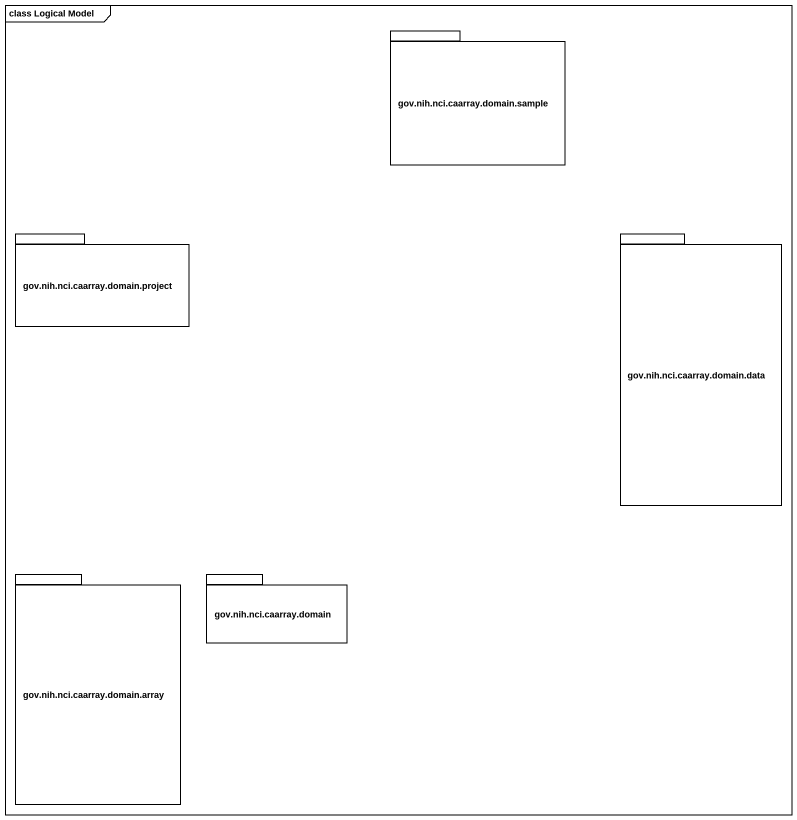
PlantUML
@startuml
mainframe class Logical Model
package "gov.nih.nci.caarray.domain.sample" as gov_nih_nci_caarray_domain {
}
package "gov.nih.nci.caarray.domain.project" as gov_nih_nci_caarray_domain_2 {
}
package "gov.nih.nci.caarray.domain.data" as gov_nih_nci_caarray_domain_3 {
}
package "gov.nih.nci.caarray.domain.array" as gov_nih_nci_caarray_domain_4 {
}
package "gov.nih.nci.caarray.domain" as gov_nih_nci_caarray_domain_5 {
}
@enduml
